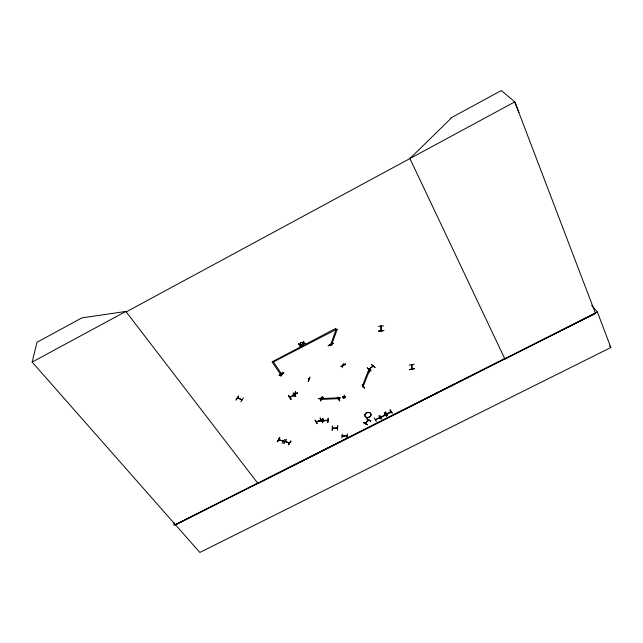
<?xml version="1.0" encoding="UTF-8"?>
<svg xmlns="http://www.w3.org/2000/svg" width="643" height="643" viewBox="0 0 643 643"><rect width="100%" height="100%" fill="white"/><g stroke="black" fill="none" stroke-linecap="round" stroke-linejoin="round"><path stroke-width="0.96" d="M330.574 344.769L331.008 345.114L330.663 344.407M290.154 396.731L290.274 397.205L290.218 396.787M338.596 398.925L339.183 398.821L338.901 398.395M339.986 397.487L339.994 398.564L320.15 399.488L320.134 398.403M322.987 418.577L322.497 422.772L322.778 418.593M322.521 422.748L322.762 418.617M323.421 420.369L323.3 420.249M327.464 420.385L327.898 420.064M328.075 418.183L327.834 422.499L328.38 418.32M362.708 386.604C363.641 385.808 362.507 387.407 362.692 386.234M332.109 430.28L332.391 426.18M300.185 344.487L298.617 344.013L300.185 344.487L300.611 342.968L300.53 344.6L301.977 345.211L300.49 344.439L300.611 342.968M300.361 345.878L300.016 346.231L300.442 344.744L301.937 345.05M300.402 346.03L300.442 344.744M332.335 430.223L332.624 426.004M379.828 417.516L375.399 419.702M303.287 342.864L301.72 342.389L303.287 342.864L303.713 341.353L303.327 341.554M303.504 344.415L303.118 344.616L303.544 343.129L305.079 343.595L303.544 343.129M379.82 417.701L375.504 419.879L375.295 419.413L375.399 419.911L375.753 419.332M337.012 427.571L337.004 427.892M337.655 425.738L337.39 430.006L337.752 425.883M300.016 346.231L300.088 344.632L298.617 344.013M341.972 438.14L342.285 434.097M303.118 344.616L303.191 343.016L301.72 342.389M367.37 424.734L363.536 422.596M305.079 343.595L303.641 342.976L303.713 341.353M347.292 433.808L346.987 437.851M363.552 422.547L367.41 424.734L363.536 422.403M390.454 411.825L390.414 411.456M383.654 325.816L378.349 326.347M411.689 368.431L411.994 369.114L411.874 364.774M321.026 398.531L321.315 398.797M320.994 420.008L320.809 419.582M367.37 368.037L370.955 370.858L367.362 368.053M381.106 326.234L380.913 326.765L380.817 325.993M385.366 412.018L387.512 415.643L385.382 412.163M381.926 418.746L379.876 415.314M412.01 369.05L411.866 368.399M321.958 420.184L322.022 420.852L321.757 420.168M591.648 305.312L597.379 312.008L610.85 347.509L199.836 552.458L32.15 362.081L36.981 342.277L81.854 317.899L125.859 311.429L126.221 311.895L514.802 101.875L518.965 112.549M294.173 394.609L294.381 394.722M337.454 397.181L339.761 400.782M365.433 423.616L365.795 423.046M365.562 423.335L368.664 419.903M338.644 398.901L338.982 398.676M339.126 398.837L338.58 398.556M375.85 419.702L375.608 419.26M380.937 416.953L385.366 414.534M384.98 414.888C386.716 414.558 380.126 418.569 381.315 416.519M386.483 413.835L390.952 411.576M315.247 420.072L317.224 423.737L315.03 420.192M290.982 399.11L288.49 395.357M282.285 372.048L280.951 376.468M282.221 373.993L282.189 374.523L282.325 374.146M295.643 391.844L293.851 396.217L295.619 391.852M294.076 396.233L295.611 391.981M294.695 393.894L295.258 394.03M337.181 329.393L331.627 344.825L330.647 344.624L336.193 329.192M308.343 378.888L308.921 379.274M308.085 381.363L309.95 377.208M308.359 381.54L309.757 377.168M316.694 421.414C315.11 422.957 321.749 419.935 320.503 419.887M320.584 400.83L322.312 396.787M320.632 400.999L322.239 396.651M342.197 367.571L343.957 363.231M343.169 364.613L343.595 365.626L343.507 365.111M342.582 396.844L344.664 395.863L342.574 396.819L343.635 398.499L345.629 397.398L344.656 395.839M369.653 369.966L363.102 386.756L362.17 386.588L368.704 369.781M368.552 372.659L370.255 368.182L368.809 372.691M281.465 374.371L281.923 374.684L281.57 374.001M373.093 366.06C371.099 366.647 369.05 370.529 369.5 368.72M372.811 366.164L373.133 366.028M373.261 366.156L369.323 369.098M343.016 365.015L343.627 365.441L343.258 364.894M279.576 437.883L277.262 441.693L279.753 437.811M279.086 439.611L279.006 440.125M282.799 440.833L282.727 441.347L282.727 440.857M282.044 443.268L284.576 439.539M283.852 443.381L286.151 439.587M365.473 423.576C366.968 420.691 368.841 421.157 368.431 419.879M368.736 420.249L368.535 419.831M283.893 443.421L286.199 439.627M285.09 441.645L285.404 441.444M289.085 442.497L289.591 442.955L285.146 441.154M290.949 441.194L288.402 444.9L290.708 440.977M290.957 441.211L288.377 444.731M235.941 399.994L238.489 396.016M238.006 398.049L237.42 398.186M237.532 398.033C239.477 398.041 243.118 400.742 241.808 399.697M241.68 399.898L241.696 399.424M243.44 397.856L240.9 401.795M322.915 420.61L323.477 420.586M332.535 428.15L337.543 427.884M337.342 427.764L337.358 427.555M342.132 436.05L347.011 435.488M342.14 436.211L347.027 435.962L346.915 435.456M331.008 345.114L330.735 344.479M343.41 365.264L343.193 364.838M290.323 397.181L290.081 396.715M373.189 366.213L372.996 365.787M366.96 418.874L370.786 421.052L366.944 418.866M316.316 421.792L320.881 419.879M409.904 158.572L450.92 118.425L450.606 118.087L501.323 90.542L514.802 101.875L595.434 313.294L257.988 483.552L125.859 311.429M337.462 428.045L332.624 428.326L332.455 427.852M281.795 374.234L282.365 374.347L281.859 373.929M381.058 330.791L380.921 326.258M411.89 364.83L411.681 365.272L411.576 364.525M343.129 365.345L343.097 364.605M320.921 398.724L321.468 398.829M321.387 398.99L321.178 398.13L321.347 398.998L320.897 398.443M374.218 417.982L376.42 421.559M368.921 370.32L369.428 370.376M371.558 364.517L374.925 367.499M367.362 368.077L370.955 370.858M371.509 364.581L375.07 367.378M339.504 400.894L337.262 397.286M290.966 398.99L288.297 395.63L290.789 399.231M321.267 398.893L321.275 398.475M294.365 395.075L289.905 397.39L289.76 396.884M365.626 423.649L365.369 423.223M363.215 386.531L363.078 386.081M386.716 413.328L386.941 413.811L386.861 413.401M379.402 417.685L379.868 417.693M384.972 414.872L384.868 414.582M283.113 440.937L278.765 439.507M366.823 419.003L370.641 421.173M289.149 442.472L289.446 443.099L289.463 442.577M308.359 379.322L308.841 379.442L308.761 378.92M294.55 393.572L294.848 393.797M295.362 394.32L294.783 394.167M369.371 370.384L368.873 370.055M369.395 369.395L369.154 368.945M32.15 362.081L125.924 311.389L126.285 311.863M300.651 343.129L300.225 343.169M300.482 344.905L301.977 345.211M282.028 374.604L281.168 375.319L272.077 361.864L335.718 328.412M337.262 329.626L336.265 329.417L272.544 362.371M293.168 393.122L295.619 396.594M333.002 343.338L328.139 345.733L333.05 343.499M333.026 343.434L328.211 345.781M279.166 375.472L283.868 373.061M345.701 364.115C336.627 368.182 342.325 366.566 345.637 363.946M294.799 393.781L294.719 393.878M297.371 393.178L292.621 395.365L297.235 392.889M292.653 395.397L297.235 392.873M389.947 409.896L392.278 413.24L390.172 409.76M386.33 413.57C386.66 415.129 391.989 412.067 390.727 411.295M364.597 388.083L362.427 384.45M362.66 386.29L363.231 386.556L363.014 386.065M378.864 415.796L380.945 419.244M384.337 412.862L386.732 416.359L384.353 412.854M175.515 524.688L504.699 358.577M175.515 524.881L597.379 312.008M257.722 483.206L173.98 525.291L173.956 522.325M595.49 313.438L504.892 358.979L409.639 158.017M346.649 435.769L347.019 435.946M320.238 417.966L322.183 421.639L320.037 418.038M289.446 443.075L285.034 441.645L285.026 441.162M237.556 398.065L241.969 399.729M390.59 411.93L390.389 411.52M386.58 413.955L386.403 413.481M381.347 416.712L381.17 416.447M293.208 393.074L295.876 396.618M332.97 428.31L332.986 428.101M414.269 364.227L409.213 365.111M414.389 368.608L409.358 369.717M409.35 369.524L414.446 368.777M378.478 331.129L383.831 330.51L378.534 331.45M378.526 331.282L383.815 330.526M368.439 420.546L368.206 420.12M319.354 421.02L324.466 420.795M319.354 421.004L324.466 420.586M323.734 397.921L318.582 398.7L323.742 398.154M318.542 398.523L323.734 398.073M380.986 417.106L380.857 416.608M281.626 374.282L282.261 374.483M327.922 420.361L322.947 420.273M322.923 420.779L327.858 420.546L327.793 420.024M320.198 398.652L340.059 397.736M322.971 420.771L322.842 420.321M342.639 436.026L342.052 435.753M330.815 345.162L330.494 344.495M368.793 370.022L369.733 370.207M343.161 365.537L343.571 365.594M294.357 394.882L289.688 396.964M278.708 439.997L282.992 441.13M316.678 421.639L316.557 421.334M321.371 398.789L320.809 398.668M298.657 344.166L300.088 344.632M305.039 343.434L303.641 342.976M301.76 342.542L303.191 343.016M379.402 417.886L379.298 417.395M411.986 368.672L411.793 369.13L411.697 364.846M411.689 365.232L411.52 364.629M609.572 345.958L610.85 347.509M322.063 420.474L322.022 420.811M288.506 395.341L291.022 399.134M282.076 374.845L273.46 361.896M335.791 328.637L336.265 329.417M362.122 384.41L364.3 388.067M380.994 325.969L381.018 326.435M381.146 330.132L381.299 330.84L381.106 326.282M380.961 330.156L381.042 330.84L380.913 330.213M372.643 366.02L372.86 366.462M385.181 414.422L385.398 414.904M384.844 414.639L385.02 415.048M379.675 417.251L379.828 417.717M321.813 420.795L321.709 420.217M346.569 435.472L346.633 435.994M342.502 435.689L342.486 435.89M321.002 398.146L321.09 398.909M321.934 420.144L322.071 420.763M320.407 419.702L320.519 420.184M316.235 421.47L316.412 421.969L316.155 421.551M295.338 393.821L295.434 394.32M294.711 393.492L294.968 394.28M293.851 394.77L293.931 395.276M281.738 373.953L281.907 374.708M281.61 374.443L281.401 374.081M278.652 439.515L278.572 439.643M241.655 399.488L241.664 399.922M238.73 396.128L236.15 399.93M237.926 397.88L237.797 398.081M343.249 396.924L343.716 397.872L344.986 396.972L343.981 396.401L343.249 396.924M279.769 437.803L277.519 441.781L279.777 437.803M283.764 372.908L279.054 375.319L283.756 372.916M366.896 417.556A3.167 2.508 -18.2 0 0 370.995 414.221A3.167 2.508 -18.2 0 0 365.923 413.312A3.167 2.508 -18.2 0 0 366.896 417.556M366.856 417.428A3.159 2.5 -18.2 0 0 370.947 414.092A3.159 2.5 -18.2 0 0 365.891 413.192A3.159 2.5 -18.2 0 0 366.856 417.428"/></g></svg>
